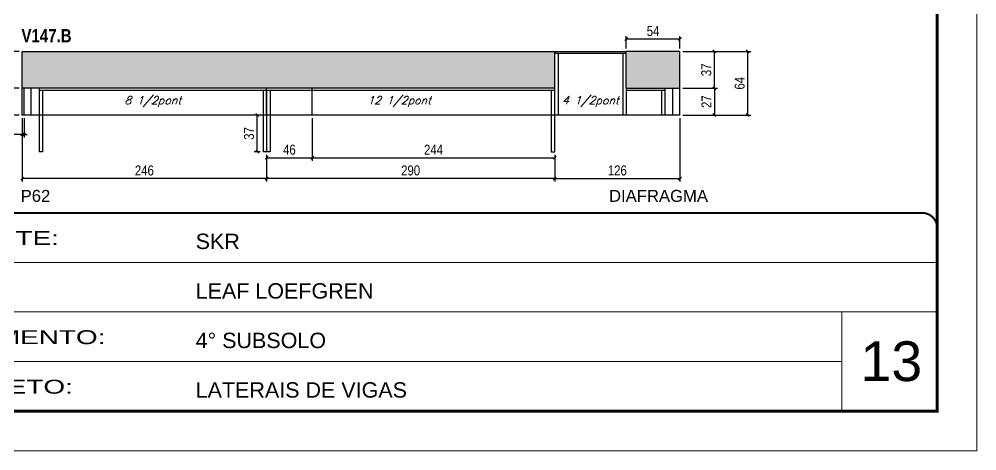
# Model space of a CAD drawing. Extents: x 3309 to 9590, y -2522 to 14608.
# Drawn here: x 3830 to 4794, y 10112 to 10546 of the extents above; entities that cross this region are included whole.
import ezdxf

# ---------------------------------------------------------------- set-up
doc = ezdxf.new("R2010")
doc.units = 0
doc.linetypes.add('CONTINUO', pattern=[0])
doc.linetypes.add('DASHED', pattern=[0.75, 0.5, -0.25])
for name, color, linetype in [('5', 5, 'Continuous'), ('COTA', 241, 'Continuous'), ('NOMENCLATURA', 7, 'Continuous'), ('Painéis', 200, 'Continuous'), ('SARR_2.2x7', 40, 'Continuous'), ('SARR_3.5x7', 81, 'Continuous'), ('texto', 7, 'Continuous')]:
    doc.layers.add(name, color=color, linetype=linetype)
for name, color, linetype, lineweight in [('CARIMBO', 255, 'Continuous', 9), ('Folhas', 255, 'Continuous', 9), ('SARRAFO DE PRESSAO', 251, 'DASHED', 9)]:
    doc.layers.add(name, color=color, linetype=linetype, lineweight=lineweight)
doc.styles.add('ARIAL', font='arial.ttf')
doc.styles.add('COTA TECNICA', font='techl___.ttf', dxfattribs={"height": 10})
doc.styles.add('Romans', font='romans.shx')
doc.styles.get("Standard").update_dxf_attribs({"font": 'arial.ttf'})
doc.styles.add('TECNICA', font='techb___.ttf', dxfattribs={"height": 10})
doc.styles.add('Tecnologia', font='')
doc.styles.get('Tecnologia').set_extended_font_data('Forgotten Futurist')
doc.dimstyles.new('PAINEL', dxfattribs={"dimtxt": 10, "dimasz": 3, "dimexe": 3, "dimexo": 3, "dimgap": 3, "dimtad": 1, "dimdec": 1, "dimzin": 12, "dimdsep": 46, "dimtxsty": 'COTA TECNICA', "dimblk1": 'OBLIQUE', "dimblk2": 'OBLIQUE', "dimsah": 1, "dimcen": 0.9, "dimclrd": 4, "dimclre": 4, "dimclrt": 240, "dimadec": 1, "dimazin": 3, "dimtfac": 1, "dimtdec": 1, "dimtmove": 0, "dimatfit": 3, "dimfxl": 1, "dimtolj": 1, "dimtzin": 12, "dimarcsym": 0})

# ---------------------------------------------------------------- blocks, each defined once
blk = doc.blocks.new('9999999999')
at = {"color": 30, "linetype": 'CONTINUO'}
for p, q in [((98564.56, 34379.64), (99583.98, 34379.64)), ((98564.56, 34329.83), (99487.98, 34329.83)), ((99583.98, 34329.83), (99487.98, 34329.83)), ((99487.98, 34329.83), (99487.98, 34230.21)), ((98564.56, 34280.02), (99487.98, 34280.02))]:
    blk.add_line(p, q, dxfattribs=at)
at = {"color": 30, "linetype": 'CONTINUO', "const_width": 2}
blk.add_lwpolyline([(99583.98, 34230.21), (99583.98, 34414.45, 0.414214), (99568.98, 34429.45), (98228.98, 34429.45, 0.414214), (98213.98, 34414.45), (98213.98, 34245.21, 0.414214), (98228.98, 34230.21), (99583.98, 34230.21)], format="xyb", dxfattribs=at)
at = {"layer": 'Folhas'}
blk.add_lwpolyline([(98138.98, 34190.21), (99623.98, 34190.21), (99623.98, 35240.21), (98138.98, 35240.21)], close=True, dxfattribs=at)
at = {"layer": 'Folhas', "color": 30, "const_width": 3}
blk.add_lwpolyline([(98213.98, 34230.21), (99583.98, 34230.21), (99583.98, 35200.21), (98213.98, 35200.21)], close=True, dxfattribs=at)
at = {"color": 7, "linetype": 'Continuous', "ltscale": 5, "style": 'ARIAL'}
for s, height, p in [('SKR', 15.483, (98837.68, 34393.13)), ('LEAF LOEFGREN', 15.4829, (98837.68, 34343.32)), ('4° SUBSOLO', 15.483, (98837.68, 34293.51)), ('LATERAIS DE VIGAS', 15.4829, (98837.68, 34243.7))]:
    blk.add_text(s, height=height, dxfattribs=at).set_placement(p)
at = {"layer": 'Folhas', "color": 7, "style": 'Tecnologia', "width": 1.5}
for s, p in [('CLIENTE:', (98573.65, 34397.17)), ('PAVIMENTO:', (98573.65, 34297.5)), ('PROJETO:', (98573.65, 34247.69))]:
    blk.add_text(s, height=14, dxfattribs=at).set_placement(p)
blk = doc.blocks.new('_Oblique')
at = {"color": 0, "linetype": 'ByBlock', "lineweight": -2}
blk.add_line((-0.5, -0.5), (0.5, 0.5), dxfattribs=at)
blk = doc.blocks.new('*D494')
at = {"layer": 'COTA', "color": 4, "linetype": 'ByBlock', "lineweight": -2, "transparency": 16777216}
for p, q in [((4079.45, 10409.82), (4079.45, 10382.94)), ((4369.45, 10409.82), (4369.45, 10382.94)), ((4369.45, 10385.94), (4079.45, 10385.94))]:
    blk.add_line(p, q, dxfattribs=at)
at = {"layer": 'Defpoints', "color": 0, "linetype": 'ByBlock', "transparency": 16777216}
for p in [(4079.45, 10412.82), (4369.45, 10412.82), (4079.45, 10385.94)]:
    blk.add_point(p, dxfattribs=at)
at = {"layer": 'COTA', "color": 4, "linetype": 'ByBlock', "lineweight": -2, "transparency": 16777216, "xscale": 3, "yscale": 3, "zscale": 3, "rotation": 180}
blk.add_blockref('_Oblique', (4079.45, 10385.94), dxfattribs=at)
at = {"layer": 'COTA', "color": 4, "linetype": 'ByBlock', "lineweight": -2, "transparency": 16777216, "xscale": 3, "yscale": 3, "zscale": 3}
blk.add_blockref('_Oblique', (4369.45, 10385.94), dxfattribs=at)
at = {"layer": 'COTA', "color": 240, "linetype": 'ByBlock', "transparency": 16777216, "insert": (4224.45, 10394.07), "char_height": 10, "attachment_point": 5, "style": 'COTA TECNICA'}
blk.add_mtext('\\A1;290', dxfattribs=at)
blk = doc.blocks.new('*D495')
at = {"layer": 'COTA', "color": 4, "linetype": 'ByBlock', "lineweight": -2, "transparency": 16777216}
for p, q in [((3833.45, 10446.82), (3833.45, 10382.94)), ((4079.45, 10409.82), (4079.45, 10382.94)), ((4079.45, 10385.94), (3833.45, 10385.94))]:
    blk.add_line(p, q, dxfattribs=at)
at = {"layer": 'Defpoints', "color": 0, "linetype": 'ByBlock', "transparency": 16777216}
for p in [(3833.45, 10449.82), (4079.45, 10412.82), (3833.45, 10385.94)]:
    blk.add_point(p, dxfattribs=at)
at = {"layer": 'COTA', "color": 4, "linetype": 'ByBlock', "lineweight": -2, "transparency": 16777216, "xscale": 3, "yscale": 3, "zscale": 3, "rotation": 180}
blk.add_blockref('_Oblique', (3833.45, 10385.94), dxfattribs=at)
at = {"layer": 'COTA', "color": 4, "linetype": 'ByBlock', "lineweight": -2, "transparency": 16777216, "xscale": 3, "yscale": 3, "zscale": 3}
blk.add_blockref('_Oblique', (4079.45, 10385.94), dxfattribs=at)
at = {"layer": 'COTA', "color": 240, "linetype": 'ByBlock', "transparency": 16777216, "insert": (3956.45, 10394.04), "char_height": 10, "attachment_point": 5, "style": 'COTA TECNICA'}
blk.add_mtext('\\A1;246', dxfattribs=at)
blk = doc.blocks.new('*D496')
at = {"layer": 'COTA', "color": 4, "lineweight": -2, "transparency": 16777216}
for p, q in [((3833.45, 10446.82), (3833.45, 10427.26)), ((3835.45, 10446.82), (3835.45, 10427.26)), ((3833.45, 10430.26), (3815.34, 10430.26)), ((3835.45, 10430.26), (3833.45, 10430.26)), ((3835.45, 10430.26), (3838.45, 10430.26))]:
    blk.add_line(p, q, dxfattribs=at)
at = {"layer": 'Defpoints', "color": 0, "transparency": 16777216}
for p in [(3833.45, 10449.82), (3835.45, 10449.82), (3833.45, 10430.26)]:
    blk.add_point(p, dxfattribs=at)
at = {"layer": 'COTA', "color": 4, "lineweight": -2, "transparency": 16777216, "xscale": 3, "yscale": 3, "zscale": 3}
blk.add_blockref('_Oblique', (3833.45, 10430.26), dxfattribs=at)
at = {"layer": 'COTA', "color": 4, "lineweight": -2, "transparency": 16777216, "xscale": 3, "yscale": 3, "zscale": 3, "rotation": 180}
blk.add_blockref('_Oblique', (3835.45, 10430.26), dxfattribs=at)
at = {"layer": 'COTA', "color": 240, "transparency": 16777216, "insert": (3821.4, 10438.26), "char_height": 10, "attachment_point": 5, "style": 'COTA TECNICA'}
blk.add_mtext('\\A1;2', dxfattribs=at)
blk = doc.blocks.new('*D497')
at = {"layer": 'COTA', "color": 4, "lineweight": -2, "transparency": 16777216}
for p, q in [((4125.45, 10446.82), (4125.45, 10403.84)), ((4079.45, 10409.82), (4079.45, 10403.84)), ((4079.45, 10406.84), (4125.45, 10406.84))]:
    blk.add_line(p, q, dxfattribs=at)
at = {"layer": 'Defpoints', "color": 0, "transparency": 16777216}
for p in [(4125.45, 10449.82), (4079.45, 10412.82), (4125.45, 10406.84)]:
    blk.add_point(p, dxfattribs=at)
at = {"layer": 'COTA', "color": 4, "lineweight": -2, "transparency": 16777216, "xscale": 3, "yscale": 3, "zscale": 3, "rotation": 180}
blk.add_blockref('_Oblique', (4079.45, 10406.84), dxfattribs=at)
at = {"layer": 'COTA', "color": 4, "lineweight": -2, "transparency": 16777216, "xscale": 3, "yscale": 3, "zscale": 3}
blk.add_blockref('_Oblique', (4125.45, 10406.84), dxfattribs=at)
at = {"layer": 'COTA', "color": 240, "transparency": 16777216, "insert": (4102.45, 10414.94), "char_height": 10, "attachment_point": 5, "style": 'COTA TECNICA'}
blk.add_mtext('\\A1;46', dxfattribs=at)
blk = doc.blocks.new('*D498')
at = {"layer": 'COTA', "color": 4, "lineweight": -2, "transparency": 16777216}
for p, q in [((4125.45, 10446.82), (4125.45, 10403.84)), ((4125.45, 10406.84), (4369.45, 10406.84)), ((4369.45, 10409.82), (4369.45, 10403.84))]:
    blk.add_line(p, q, dxfattribs=at)
at = {"layer": 'Defpoints', "color": 0, "transparency": 16777216}
for p in [(4125.45, 10449.82), (4369.45, 10412.82), (4369.45, 10406.84)]:
    blk.add_point(p, dxfattribs=at)
at = {"layer": 'COTA', "color": 4, "lineweight": -2, "transparency": 16777216, "xscale": 3, "yscale": 3, "zscale": 3, "rotation": 180}
blk.add_blockref('_Oblique', (4125.45, 10406.84), dxfattribs=at)
at = {"layer": 'COTA', "color": 4, "lineweight": -2, "transparency": 16777216, "xscale": 3, "yscale": 3, "zscale": 3}
blk.add_blockref('_Oblique', (4369.45, 10406.84), dxfattribs=at)
at = {"layer": 'COTA', "color": 240, "transparency": 16777216, "insert": (4247.45, 10414.91), "char_height": 10, "attachment_point": 5, "style": 'COTA TECNICA'}
blk.add_mtext('\\A1;244', dxfattribs=at)
blk = doc.blocks.new('*D499')
at = {"layer": 'COTA', "color": 4, "lineweight": -2, "transparency": 16777216}
for p, q in [((4495.45, 10446.82), (4495.45, 10382.94)), ((4369.45, 10409.82), (4369.45, 10382.94)), ((4369.45, 10385.94), (4495.45, 10385.94))]:
    blk.add_line(p, q, dxfattribs=at)
at = {"layer": 'Defpoints', "color": 0, "transparency": 16777216}
for p in [(4495.45, 10449.82), (4369.45, 10412.82), (4495.45, 10385.94)]:
    blk.add_point(p, dxfattribs=at)
at = {"layer": 'COTA', "color": 4, "lineweight": -2, "transparency": 16777216, "xscale": 3, "yscale": 3, "zscale": 3, "rotation": 180}
blk.add_blockref('_Oblique', (4369.45, 10385.94), dxfattribs=at)
at = {"layer": 'COTA', "color": 4, "lineweight": -2, "transparency": 16777216, "xscale": 3, "yscale": 3, "zscale": 3}
blk.add_blockref('_Oblique', (4495.45, 10385.94), dxfattribs=at)
at = {"layer": 'COTA', "color": 240, "transparency": 16777216, "insert": (4432.45, 10394.04), "char_height": 10, "attachment_point": 5, "style": 'COTA TECNICA'}
blk.add_mtext('\\A1;126', dxfattribs=at)
blk = doc.blocks.new('*D500')
at = {"layer": 'COTA', "color": 4, "lineweight": -2, "transparency": 16777216}
for p, q in [((4498.45, 10513.82), (4566.74, 10513.82)), ((4563.74, 10449.82), (4563.74, 10513.82)), ((4498.45, 10449.82), (4566.74, 10449.82))]:
    blk.add_line(p, q, dxfattribs=at)
at = {"layer": 'Defpoints', "color": 0, "transparency": 16777216}
for p in [(4495.45, 10513.82), (4563.74, 10513.82), (4495.45, 10449.82)]:
    blk.add_point(p, dxfattribs=at)
at = {"layer": 'COTA', "color": 4, "lineweight": -2, "transparency": 16777216, "xscale": 3, "yscale": 3, "zscale": 3}
for p, rotation in [((4563.74, 10513.82), 90), ((4563.74, 10449.82), 270)]:
    blk.add_blockref('_Oblique', p, dxfattribs=dict(at, rotation=rotation))
at = {"layer": 'COTA', "color": 240, "transparency": 16777216, "insert": (4555.64, 10481.82), "char_height": 10, "attachment_point": 5, "rotation": 90, "style": 'COTA TECNICA'}
blk.add_mtext('\\A1;64', dxfattribs=at)
blk = doc.blocks.new('*D501')
at = {"layer": 'COTA', "color": 4, "lineweight": -2, "transparency": 16777216}
for p, q in [((4441.45, 10516.82), (4441.45, 10529.18)), ((4495.45, 10516.82), (4495.45, 10529.18)), ((4495.45, 10526.18), (4441.45, 10526.18))]:
    blk.add_line(p, q, dxfattribs=at)
at = {"layer": 'Defpoints', "color": 0, "transparency": 16777216}
for p in [(4441.45, 10526.18), (4441.45, 10513.82), (4495.45, 10513.82)]:
    blk.add_point(p, dxfattribs=at)
at = {"layer": 'COTA', "color": 4, "lineweight": -2, "transparency": 16777216, "xscale": 3, "yscale": 3, "zscale": 3, "rotation": 180}
blk.add_blockref('_Oblique', (4441.45, 10526.18), dxfattribs=at)
at = {"layer": 'COTA', "color": 4, "lineweight": -2, "transparency": 16777216, "xscale": 3, "yscale": 3, "zscale": 3}
blk.add_blockref('_Oblique', (4495.45, 10526.18), dxfattribs=at)
at = {"layer": 'COTA', "color": 240, "transparency": 16777216, "insert": (4468.45, 10534.29), "char_height": 10, "attachment_point": 5, "style": 'COTA TECNICA'}
blk.add_mtext('\\A1;54', dxfattribs=at)
blk = doc.blocks.new('*D502')
at = {"layer": 'COTA', "color": 4, "lineweight": -2, "transparency": 16777216}
for p, q in [((4498.45, 10513.82), (4533.25, 10513.82)), ((4530.25, 10476.82), (4530.25, 10513.82)), ((4498.45, 10476.82), (4533.25, 10476.82))]:
    blk.add_line(p, q, dxfattribs=at)
at = {"layer": 'Defpoints', "color": 0, "transparency": 16777216}
for p in [(4495.45, 10513.82), (4530.25, 10513.82), (4495.45, 10476.82)]:
    blk.add_point(p, dxfattribs=at)
at = {"layer": 'COTA', "color": 4, "lineweight": -2, "transparency": 16777216, "xscale": 3, "yscale": 3, "zscale": 3}
for p, rotation in [((4530.25, 10513.82), 90), ((4530.25, 10476.82), 270)]:
    blk.add_blockref('_Oblique', p, dxfattribs=dict(at, rotation=rotation))
at = {"layer": 'COTA', "color": 240, "transparency": 16777216, "insert": (4522.03, 10495.32), "char_height": 10, "attachment_point": 5, "rotation": 90, "style": 'COTA TECNICA'}
blk.add_mtext('\\A1;37', dxfattribs=at)
blk = doc.blocks.new('*D503')
at = {"layer": 'COTA', "color": 4, "lineweight": -2, "transparency": 16777216}
for p, q in [((4498.45, 10476.82), (4533.25, 10476.82)), ((4530.25, 10476.82), (4530.25, 10449.82)), ((4498.45, 10449.82), (4533.25, 10449.82))]:
    blk.add_line(p, q, dxfattribs=at)
at = {"layer": 'Defpoints', "color": 0, "transparency": 16777216}
for p in [(4495.45, 10476.82), (4495.45, 10449.82), (4530.25, 10449.82)]:
    blk.add_point(p, dxfattribs=at)
at = {"layer": 'COTA', "color": 4, "lineweight": -2, "transparency": 16777216, "xscale": 3, "yscale": 3, "zscale": 3}
for p, rotation in [((4530.25, 10476.82), 90), ((4530.25, 10449.82), 270)]:
    blk.add_blockref('_Oblique', p, dxfattribs=dict(at, rotation=rotation))
at = {"layer": 'COTA', "color": 240, "transparency": 16777216, "insert": (4522.18, 10463.32), "char_height": 10, "attachment_point": 5, "rotation": 90, "style": 'COTA TECNICA'}
blk.add_mtext('\\A1;27', dxfattribs=at)
blk = doc.blocks.new('*D504')
at = {"layer": 'COTA', "color": 4, "lineweight": -2, "transparency": 16777216}
for p, q in [((4072.95, 10449.82), (4067, 10449.82)), ((4070, 10412.82), (4070, 10449.82)), ((4072.95, 10412.82), (4067, 10412.82))]:
    blk.add_line(p, q, dxfattribs=at)
at = {"layer": 'Defpoints', "color": 0, "transparency": 16777216}
for p in [(4070, 10449.82), (4075.95, 10449.82), (4075.95, 10412.82)]:
    blk.add_point(p, dxfattribs=at)
at = {"layer": 'COTA', "color": 4, "lineweight": -2, "transparency": 16777216, "xscale": 3, "yscale": 3, "zscale": 3}
for p, rotation in [((4070, 10449.82), 90), ((4070, 10412.82), 270)]:
    blk.add_blockref('_Oblique', p, dxfattribs=dict(at, rotation=rotation))
at = {"layer": 'COTA', "color": 240, "transparency": 16777216, "insert": (4061.78, 10431.32), "char_height": 10, "attachment_point": 5, "rotation": 90, "style": 'COTA TECNICA'}
blk.add_mtext('\\A1;37', dxfattribs=at)
blk = doc.blocks.new('*D505')
at = {"layer": 'COTA', "color": 4, "lineweight": -2, "transparency": 16777216}
for p, q in [((3830.45, 10476.82), (3807.45, 10476.82)), ((3810.45, 10449.82), (3810.45, 10476.82)), ((3830.45, 10449.82), (3807.45, 10449.82))]:
    blk.add_line(p, q, dxfattribs=at)
at = {"layer": 'Defpoints', "color": 0, "transparency": 16777216}
for p in [(3810.45, 10476.82), (3833.45, 10476.82), (3833.45, 10449.82)]:
    blk.add_point(p, dxfattribs=at)
at = {"layer": 'COTA', "color": 4, "lineweight": -2, "transparency": 16777216, "xscale": 3, "yscale": 3, "zscale": 3}
for p, rotation in [((3810.45, 10476.82), 90), ((3810.45, 10449.82), 270)]:
    blk.add_blockref('_Oblique', p, dxfattribs=dict(at, rotation=rotation))
at = {"layer": 'COTA', "color": 240, "transparency": 16777216, "insert": (3802.38, 10463.32), "char_height": 10, "attachment_point": 5, "rotation": 90, "style": 'COTA TECNICA'}
blk.add_mtext('\\A1;27', dxfattribs=at)
blk = doc.blocks.new('*D506')
at = {"layer": 'COTA', "color": 4, "lineweight": -2, "transparency": 16777216}
for p, q in [((3830.45, 10513.82), (3807.45, 10513.82)), ((3810.45, 10476.82), (3810.45, 10513.82)), ((3830.45, 10476.82), (3807.45, 10476.82))]:
    blk.add_line(p, q, dxfattribs=at)
at = {"layer": 'Defpoints', "color": 0, "transparency": 16777216}
for p in [(3810.45, 10513.82), (3833.45, 10513.82), (3833.45, 10476.82)]:
    blk.add_point(p, dxfattribs=at)
at = {"layer": 'COTA', "color": 4, "lineweight": -2, "transparency": 16777216, "xscale": 3, "yscale": 3, "zscale": 3}
for p, rotation in [((3810.45, 10513.82), 90), ((3810.45, 10476.82), 270)]:
    blk.add_blockref('_Oblique', p, dxfattribs=dict(at, rotation=rotation))
at = {"layer": 'COTA', "color": 240, "transparency": 16777216, "insert": (3802.23, 10495.32), "char_height": 10, "attachment_point": 5, "rotation": 90, "style": 'COTA TECNICA'}
blk.add_mtext('\\A1;37', dxfattribs=at)

msp = doc.modelspace()

# ---------------------------------------------------------------- hatches: boundary and pattern name
at = {"layer": 'COTA'}
h = msp.add_hatch(dxfattribs=at)
h.set_pattern_fill('AR-CONC', color=256, scale=0.03)
h.set_pattern_definition([(50, (-23, -329.9666), (5.46554, -0.4781726), [0.5715, -6.2865]), (355, (-23, -329.9666), (-1.0573026, 5.7317054), [0.4572, -5.0292175]), (100.451445, (-22.5445, -330.0064), (4.4082374, 5.2535326), [0.4857003, -5.3427073]), (46.1842, (-23, -328.4426), (8.1323712, -1.26127), [0.85725, -9.42975]), (96.63556, (-22.322, -328.548), (7.122124, 7.422784), [0.7285507, -8.014068]), (351.18415, (-23, -328.4426), (7.122124, 7.422784), [0.685799, -7.543792]), (21, (-22.238, -328.8236), (4.5484317, -3.067956), [0.5715, -6.2865]), (326, (-22.238, -328.8236), (1.8540609, 5.525639), [0.4572, -5.0292]), (71.451445, (-21.859, -329.079), (6.4024926, 2.457683), [0.4857003, -5.342698]), (37.5, (-23, -329.9666), (0.0926581, 2.53665117), [0, -4.96824, 0, -5.1054, 0, -5.04825]), (7.5, (-23, -329.9666), (2.0045899, 3.00541724), [0, -2.91084, 0, -4.85394, 0, -1.92405]), (327.5, (-24.6993, -329.9666), (4.06771786, -0.17186232), [0, -1.905, 0, -5.9436, 0, -7.8867]), (317.5, (-25.4613, -329.9666), (4.4438754, 0.7627947), [0, -2.4765, 0, -3.94716, 0, -5.6007])])
h.paths.add_polyline_path([(4441.45, 10513.82), (4441.45, 10476.82), (4495.45, 10476.82), (4495.45, 10513.82)])
h.paths.add_polyline_path([(4369.45, 10476.82), (4369.45, 10513.82), (3833.45, 10513.82), (3833.45, 10476.82)])

# ---------------------------------------------------------------- linework, layer by layer
for p, q in [((3833.45, 10476.82), (3833.45, 10513.82)), ((3833.45, 10513.82), (4369.45, 10513.82)), ((4495.45, 10513.82), (4441.45, 10513.82)), ((4495.45, 10476.82), (4495.45, 10513.82)), ((4441.45, 10476.82), (4441.45, 10449.82)), ((4079.45, 10449.82), (4079.45, 10412.82)), ((4369.45, 10412.82), (4369.45, 10449.82)), ((3853.95, 10412.82), (3850.45, 10412.82)), ((4082.95, 10412.82), (4075.95, 10412.82)), ((4365.95, 10412.82), (4369.45, 10412.82))]:
    msp.add_line(p, q, dxfattribs=at)
at = {"layer": 'Painéis', "linetype": 'ByBlock'}
for p, q in [((4369.45, 10513.82), (4441.45, 10513.82)), ((4369.45, 10449.82), (4369.45, 10513.82)), ((4441.45, 10476.82), (4441.45, 10513.82)), ((4369.45, 10476.82), (3833.45, 10476.82)), ((3833.45, 10449.82), (3833.45, 10476.82)), ((3835.45, 10449.82), (3835.45, 10476.82)), ((4079.45, 10449.82), (4079.45, 10476.82)), ((4125.45, 10449.82), (4125.45, 10476.82)), ((4441.45, 10476.82), (4495.45, 10476.82)), ((4495.45, 10449.82), (4495.45, 10476.82)), ((4495.45, 10449.82), (3833.45, 10449.82))]:
    msp.add_line(p, q, dxfattribs=at)
at = {"layer": 'SARR_2.2x7', "linetype": 'Continuous'}
for p, q in [((4441.45, 10511.62), (4369.45, 10511.62)), ((3842.45, 10449.82), (3842.45, 10476.82)), ((4079.45, 10474.62), (3850.45, 10474.62)), ((4369.45, 10474.62), (4079.45, 10474.62)), ((4480.45, 10474.62), (4441.45, 10474.62)), ((4488.45, 10449.82), (4488.45, 10476.82))]:
    msp.add_line(p, q, dxfattribs=at)
at = {"layer": 'SARR_3.5x7'}
for p, q in [((4372.95, 10511.62), (4372.95, 10449.82)), ((4437.95, 10511.62), (4437.95, 10449.82)), ((3850.45, 10476.82), (3850.45, 10412.82)), ((3853.95, 10474.62), (3853.95, 10412.82)), ((4075.95, 10474.62), (4075.95, 10412.82)), ((4079.45, 10474.62), (4079.45, 10449.82)), ((4082.95, 10474.62), (4082.95, 10412.82)), ((4365.95, 10474.62), (4365.95, 10412.82)), ((4476.95, 10474.62), (4476.95, 10449.82)), ((4480.45, 10476.82), (4480.45, 10449.82))]:
    msp.add_line(p, q, dxfattribs=at)

# ---------------------------------------------------------------- block references
at = {"layer": 'SARRAFO DE PRESSAO', "color": 6, "linetype": 'ByBlock'}
msp.add_blockref('9999999999', (-94829.61, -24078.07), dxfattribs=at)

# ---------------------------------------------------------------- texts
at = {"layer": '5', "linetype": 'Continuous'}
for s, rotation, p in [('P62', 359.99996, (3831.92, 10362.53)), ('DIAFRAGMA', 0.00004, (4424.12, 10362.52))]:
    msp.add_text(s, height=12, rotation=rotation, dxfattribs=at).set_placement(p)
at = {"layer": 'CARIMBO', "style": 'ARIAL'}
msp.add_text('13', height=40, dxfattribs=at).set_placement((4677.23, 10182.28))
at = {"layer": 'NOMENCLATURA', "style": 'TECNICA'}
msp.add_text('V147.B', height=13.2, dxfattribs=at).set_placement((3832.74, 10523.01))
at = {"layer": 'texto', "color": 2, "char_height": 8, "attachment_point": 5, "style": 'Romans'}
for s, insert in [('{\\Q19;\\C256;8 1/2pont}', (3964.95, 10463.32)), ('{\\Q19;\\C256;12 1/2pont}', (4212.95, 10463.32)), ('{\\Q19;\\C256;4 1/2pont}', (4405.45, 10463.32))]:
    msp.add_mtext(s, dxfattribs=dict(at, insert=insert))

# ---------------------------------------------------------------- dimensions: what is measured, and where the dimension line sits
at = {"layer": 'COTA'}
for base, p1, p2, picture, middle in [((4441.45, 10526.18), (4495.45, 10513.82), (4441.45, 10513.82), '*D501', (4468.45, 10534.29)), ((3833.45, 10430.26), (3835.45, 10449.82), (3833.45, 10449.82), '*D496', (3821.4, 10438.26)), ((4125.45, 10406.84), (4079.45, 10412.82), (4125.45, 10449.82), '*D497', (4102.45, 10414.94)), ((4495.45, 10385.94), (4369.45, 10412.82), (4495.45, 10449.82), '*D499', (4432.45, 10394.04))]:
    dim = msp.add_linear_dim(base=base, p1=p1, p2=p2, dimstyle='PAINEL', dxfattribs=at)
    dim.commit()
    dim.dimension.update_dxf_attribs({"geometry": picture, "text_midpoint": middle})
for base, p1, p2, picture, middle in [((3810.45, 10513.82), (3833.45, 10476.82), (3833.45, 10513.82), '*D506', (3802.23, 10495.32)), ((4563.74, 10513.82), (4495.45, 10449.82), (4495.45, 10513.82), '*D500', (4555.64, 10481.82)), ((4530.25, 10513.82), (4495.45, 10476.82), (4495.45, 10513.82), '*D502', (4522.03, 10495.32)), ((3810.45, 10476.82), (3833.45, 10449.82), (3833.45, 10476.82), '*D505', (3802.38, 10463.32)), ((4530.25, 10449.82), (4495.45, 10476.82), (4495.45, 10449.82), '*D503', (4522.18, 10463.32)), ((4070, 10449.82), (4075.95, 10412.82), (4075.95, 10449.82), '*D504', (4061.78, 10431.32))]:
    dim = msp.add_linear_dim(base=base, p1=p1, p2=p2, angle=90, dimstyle='PAINEL', dxfattribs=at)
    dim.commit()
    dim.dimension.update_dxf_attribs({"geometry": picture, "text_midpoint": middle})
at = {"layer": 'COTA', "linetype": 'ByBlock'}
dim = msp.add_linear_dim(base=(3833.45, 10385.94), p1=(4079.45, 10412.82), p2=(3833.45, 10449.82), angle=180, dimstyle='PAINEL', override={"dimtmove": 1}, dxfattribs=at)
dim.commit()
dim.dimension.update_dxf_attribs({"geometry": '*D495', "text_midpoint": (3956.45, 10394.04)})
at = {"layer": 'COTA'}
dim = msp.add_linear_dim(base=(4369.45, 10406.84), p1=(4125.45, 10449.82), p2=(4369.45, 10412.82), dimstyle='PAINEL', override={"dimtmove": 1}, dxfattribs=at)
dim.commit()
dim.dimension.update_dxf_attribs({"geometry": '*D498', "text_midpoint": (4247.45, 10414.91)})
at = {"layer": 'COTA', "linetype": 'ByBlock'}
dim = msp.add_linear_dim(base=(4079.45, 10385.94), p1=(4369.45, 10412.82), p2=(4079.45, 10412.82), angle=180, dimstyle='PAINEL', dxfattribs=at)
dim.commit()
dim.dimension.update_dxf_attribs({"geometry": '*D494', "text_midpoint": (4224.45, 10394.07)})

doc.saveas('drawing.dxf')
